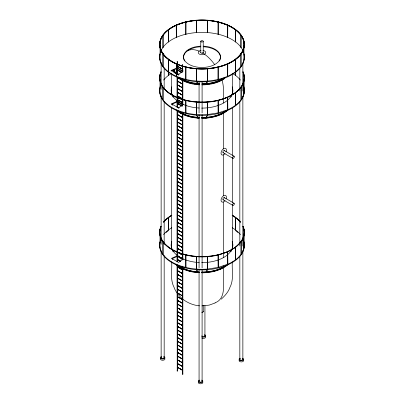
<?xml version="1.0" encoding="UTF-8"?>
<svg xmlns="http://www.w3.org/2000/svg" width="404" height="404" viewBox="0 0 404 404"><rect width="100%" height="100%" fill="white"/><g stroke="black" fill="none" stroke-linecap="round" stroke-linejoin="round"><path stroke-width="0.61" d="M243.971 235.643L243.849 248.086L243.971 229.265M243.96 81.138L243.849 93.561L243.95 74.71M177.038 74.412L177.265 61.66L177.492 74.412M177.482 61.827L177.043 61.827M182.401 71.831L182.628 64.756L182.855 71.2M182.85 64.923L182.411 64.923M177.492 264.953L177.265 371.084L177.038 264.953M182.411 374.084L182.855 374.048L182.411 374.084L182.401 266.16M182.85 374.084L182.855 266.791M184.689 81.265L184.875 80.507L180.719 78.108M162.923 35.103L163.019 47.561L163.135 35.118M168.438 29.628L168.549 42.056L168.645 29.613M176.24 25.149L176.336 37.562L176.427 25.119M160.075 59.989L160.08 41.274M162.923 66.13L163.019 53.687L163.13 66.16M160.029 74.74L160.05 93.465M168.438 59.277L168.549 71.705L168.645 59.262M185.956 21.957L185.926 21.983A42.082 24.296 0 0 1 243.718 47.601L243.733 47.571A42.082 24.296 0 0 1 176.381 63.706L176.311 76.199L176.386 63.701A42.082 24.296 0 0 1 185.896 21.988L185.759 21.957M185.754 34.31L185.87 21.872L185.956 34.345M162.883 87.254L163.004 99.707L163.095 87.269M168.599 75.503L168.609 72.372M185.754 66.923L185.845 79.376L185.966 66.938M196.389 68.564L196.511 81.022L196.602 68.584M185.734 100.445L185.855 112.903L185.946 100.465M218.034 34.31L218.155 21.872L218.241 34.345M196.389 81.558L198.389 84.497L196.602 81.573M207.398 68.564L207.52 81.022L207.611 68.584M227.593 25.149L227.689 37.562L227.785 25.119M207.409 81.588L205.611 84.497L207.606 81.588M218.034 66.923L218.13 79.376L218.246 66.938M235.355 29.598L235.476 42.056L235.567 29.613M196.384 114.478L196.501 102.04L196.586 114.514M197.98 118.029L196.536 115.024L198.086 118.018L190.289 116.837L183.502 114.529M227.578 63.776L227.689 76.199L227.785 63.756M240.865 35.103L240.956 47.561L241.077 35.118M207.404 114.478L207.469 102.045L207.444 114.539L218.2 112.898L227.79 109.696L227.689 97.213L227.745 109.716A42.329 24.442 0 0 0 243.016 84.274M206.045 118.018L207.57 115.034L205.964 118.029C213.615 117.12 221.831 115.357 227.614 109.938M235.355 59.247L235.476 71.705L235.567 59.262M243.92 41.274L243.925 59.989M218.175 112.903L218.145 100.394L218.246 112.878M160.029 229.265L160.04 248M168.392 217.605L168.488 230.063L168.609 217.62M235.598 75.503L235.608 72.372M240.865 66.13L240.956 53.687L241.067 66.16M227.603 97.298L235.583 92.809L241.117 87.254L241.097 99.687L241.112 87.239M162.883 241.774L163.004 254.232L163.095 241.789M235.401 105.136L235.487 92.713L235.598 105.136M185.734 254.969L185.855 267.423L185.946 254.985M196.384 256.616L196.475 269.069L196.597 256.631M197.98 272.549L196.536 269.544M196.394 269.63L198.117 272.468M198.117 272.513L190.289 271.357L183.371 269.054L178.235 266.084M207.404 256.616L207.499 269.069L207.616 256.631M205.883 272.468L207.419 269.564M206.02 272.549L207.409 269.63M218.175 267.423L218.145 254.914L218.246 267.403L207.525 269.069A42.329 24.442 0 0 1 160.984 238.799M235.391 217.605L235.487 230.063L235.608 217.62M213.777 271.311L205.995 272.554L201.692 272.554M243.016 238.799A42.329 24.442 0 0 1 227.77 264.231L227.689 251.732L227.811 264.191L218.246 267.403M220.498 268.953L225.765 266.084M160.984 226.412A42.334 24.442 0 0 0 185.8 255.035A42.334 24.442 0 0 0 218.2 255.035L227.77 251.844L235.583 247.334L241.117 241.774L241.097 254.207L241.112 241.759M235.391 259.671L235.487 247.233L235.598 259.706M177.043 370.917L177.492 370.953M207.595 114.524L207.555 114.544A42.329 24.442 0 0 1 160.984 84.274M227.169 264.903L226.154 265.696M221.261 299.152C224.962 295.768 228.401 291.996 230.033 287.148C234.088 279.356 231.684 270.226 232.34 261.868M178.331 75.23L178.331 74.609L182.992 71.104L177.225 67.776L171.155 70.468L171.155 71.084M178.593 107.929L182.992 104.621L177.225 101.293L171.498 103.833L178.821 108.065M182.573 69.357L177.21 66.135L182.684 69.17M181.502 72.452L177.21 69.852L182.143 72.574M178.821 74.619L177.21 73.568L178.927 74.432M182.684 80.441L177.321 77.346M182.573 84.219L177.21 80.997L182.684 84.032M182.573 87.936L177.21 84.714L182.684 87.749M182.573 91.652L177.21 88.431L182.684 91.466M182.573 95.369L177.21 92.147L182.684 95.182M182.573 99.086L177.21 95.864L182.684 98.899M182.573 102.798L177.21 99.581L182.684 102.616M181.502 105.898L177.21 103.298L182.143 106.02M202 83.724C209.403 83.855 217.034 82.204 223.281 78.108M219.837 80.962L221.932 79.75M222.983 79.144L224.033 78.538M177.321 106.949L178.927 107.878M182.573 113.948L177.21 110.726L182.684 113.761M182.573 117.665L177.21 114.443L182.684 117.478M182.573 121.382L177.21 118.16L182.684 121.195M182.573 125.099L177.21 121.877L182.684 124.912M182.573 128.815L177.21 125.593L182.684 128.629M182.573 132.527L177.21 129.31L182.684 132.345M182.573 136.244L177.21 133.027L182.684 136.062M182.573 139.961L177.21 136.739L182.684 139.774M182.573 143.678L177.21 140.456L182.684 143.491M182.573 147.394L177.21 144.172L182.684 147.208M182.573 151.111L177.21 147.889L182.684 150.924M182.573 154.828L177.21 151.606L182.684 154.641M182.573 158.545L177.21 155.323L182.684 158.358M182.573 162.257L177.21 159.04L182.684 162.075M182.573 165.973L177.21 162.756L182.684 165.792M182.573 169.69L177.21 166.468L182.684 169.503M182.573 173.407L177.21 170.185L182.684 173.22M182.573 177.124L177.21 173.902L182.684 176.937M182.573 180.841L177.21 177.619L182.684 180.654M182.573 184.557L177.21 181.335L182.684 184.37M182.573 188.274L177.21 185.052L182.684 188.087M182.573 191.991L177.21 188.769L182.684 191.804M182.573 195.703L177.21 192.486L182.684 195.521M182.573 199.419L177.21 196.203L182.684 199.233M182.573 203.136L177.21 199.914L182.684 202.949M182.573 206.853L177.21 203.631L182.684 206.666M182.573 210.57L177.21 207.348L182.684 210.383M182.573 214.287L177.21 211.065L182.684 214.1M182.573 218.003L177.21 214.782L182.684 217.817M182.573 221.72L177.21 218.498L182.684 221.533M182.573 225.432L177.21 222.215L182.684 225.25M182.573 229.149L177.21 225.932L182.684 228.962M182.573 232.866L177.21 229.644L182.684 232.679M182.573 236.582L177.21 233.361L182.684 236.396M182.573 240.299L177.21 237.077L182.684 240.112M182.573 244.016L177.21 240.794L182.684 243.829M182.573 247.733L177.21 244.511L182.684 247.546M182.573 251.45L177.21 248.228L182.684 251.263M182.573 255.161L177.21 251.944L182.684 254.98M182.573 258.878L177.21 255.661L182.684 258.696M180.431 261.358L177.21 259.373L180.537 261.171M182.573 270.029L177.21 266.807L182.684 269.842M182.573 273.745L177.21 270.523L182.684 273.559M182.573 277.462L177.21 274.24L182.684 277.275M182.573 281.179L177.21 277.957L182.684 280.992M182.573 284.891L177.21 281.674L182.684 284.709M182.573 288.608L177.21 285.391L182.684 288.426M182.573 292.324L177.21 289.102L182.684 292.137M182.573 296.041L177.21 292.819L182.684 295.854M182.573 299.758L177.21 296.536L182.684 299.571M182.573 303.475L177.21 300.253L182.684 303.288M182.573 307.191L177.21 303.97L182.684 307.005M182.573 310.908L177.21 307.686L182.684 310.721M182.573 314.62L177.21 311.403L182.684 314.438M182.573 318.337L177.21 315.12L182.684 318.155M182.573 322.054L177.21 318.832L182.684 321.867M182.573 325.77L177.21 322.549L182.684 325.584M182.573 329.487L177.21 326.265L182.684 329.3M182.573 333.204L177.21 329.982L182.684 333.017M182.573 336.921L177.21 333.699L182.684 336.734M182.573 340.638L177.21 337.416L182.684 340.451M182.573 344.349L177.21 341.133L182.684 344.168M182.573 348.066L177.21 344.849L182.684 347.884M182.573 351.783L177.21 348.561L182.684 351.596M182.573 355.5L177.21 352.278L182.684 355.313M182.573 359.217L177.21 355.995L182.684 359.03M182.573 362.933L177.21 359.712L182.684 362.747M182.573 366.65L177.21 363.428L182.684 366.463M182.573 370.367L177.21 367.145L182.684 370.18M171.71 70.841L177.225 68.397L182.467 71.422M171.498 104.449L177.225 101.914L182.467 104.939M172.069 258.722L177.225 256.434L182.467 259.459M215.175 302.965L209.131 305.126L202 305.853M213.469 83.214L218.726 81.462M227.77 97.324L218.2 100.51A42.334 24.442 0 0 1 174.281 96.404A42.334 24.442 0 0 1 160.984 71.892M213.711 271.357L220.65 268.963M206.308 84.426L207.504 84.244M208.701 84.057L209.893 83.87M211.686 83.593L212.883 83.411M199.551 83.724L191.233 82.628L184.875 80.507M198.005 118.029L199.233 118.029M201.692 118.029L205.995 118.029M198.005 272.554L199.233 272.554M191.117 83.411L192.314 83.593M194.107 83.87L195.299 84.057M196.496 84.244L197.692 84.426M199.566 305.853C193.445 305.318 187.577 302.924 182.739 299.152M185.274 81.462L190.531 83.214M199.339 51.232L199.197 51.162A30.34 17.518 60 0 0 186.83 51.061M177.21 66.135L182.684 69.291M177.21 69.852L182.037 72.639M177.21 73.568L178.927 74.558M171.155 70.468L178.331 74.609M177.321 77.22L182.684 80.315M177.21 77.406L182.573 80.502M177.21 80.997L182.684 84.158M177.21 84.714L182.684 87.875M177.21 88.431L182.684 91.592M177.21 92.147L182.684 95.304M177.21 95.864L182.684 99.02M177.21 99.581L182.684 102.737M177.21 103.298L182.143 106.146M177.21 107.01L178.927 108.004M177.21 110.726L182.684 113.888M177.72 111.267L182.34 113.938M177.21 114.443L182.684 117.604M177.21 118.16L182.684 121.321M177.21 121.877L182.684 125.033M224.356 150.591L234.098 156.212A1.227 0.707 -60 0 1 233.663 158.126A1.227 0.707 -60 0 1 232.633 157.459A1.227 0.707 -60 0 1 234.098 156.212M177.21 125.593L182.684 128.75M223.114 152.712L232.856 158.333M177.21 129.31L182.684 132.467M177.21 133.027L182.684 136.183M177.21 136.739L182.684 139.9M177.21 140.456L182.684 143.617M177.21 144.172L182.684 147.334M177.21 147.889L182.684 151.051M177.21 151.606L182.684 154.762M177.21 155.323L182.684 158.479M177.21 159.04L182.684 162.196M177.21 162.756L182.684 165.913M177.21 166.468L182.684 169.629M177.21 170.185L182.684 173.346M224.356 197.647L234.098 203.273A1.227 0.707 -60 0 1 233.663 205.187A1.227 0.707 -60 0 1 232.633 204.52A1.227 0.707 -60 0 1 234.098 203.273M223.114 199.768L232.856 205.394M177.21 173.902L182.684 177.063M177.21 177.619L182.684 180.78M177.21 181.335L182.684 184.492M177.21 185.052L182.684 188.208M177.21 188.769L182.684 191.925M177.21 192.486L182.684 195.642M177.21 196.203L182.684 199.359M177.21 199.914L182.684 203.076M177.21 203.631L182.684 206.792M177.21 207.348L182.684 210.509M177.21 211.065L182.684 214.226M177.21 214.782L182.684 217.938M177.21 218.498L182.684 221.655M177.21 222.215L182.684 225.371M177.21 225.932L182.684 229.088M177.21 229.644L182.684 232.805M177.21 233.361L182.684 236.522M177.21 237.077L182.684 240.239M177.21 240.794L182.684 243.955M177.21 244.511L182.684 247.667M177.21 248.228L182.684 251.384M177.21 251.944L182.684 255.101M177.21 255.661L182.684 258.818M177.21 259.373L180.537 261.297M177.21 266.807L182.684 269.968M177.21 270.523L182.684 273.685M177.21 274.24L182.684 277.397M177.21 277.957L182.684 281.113M177.21 281.674L182.684 284.83M177.21 285.391L182.684 288.547M177.21 289.102L182.684 292.264M177.21 292.819L182.684 295.981M177.21 296.536L182.684 299.697M177.21 300.253L182.684 303.414M177.21 303.97L182.684 307.126M177.21 307.686L182.684 310.843M177.21 311.403L182.684 314.559M177.21 315.12L182.684 318.276M177.21 318.832L182.684 321.993M177.21 322.549L182.684 325.71M177.21 326.265L182.684 329.427M177.21 329.982L182.684 333.143M177.21 333.699L182.684 336.855M177.21 337.416L182.684 340.572M177.21 341.133L182.684 344.289M177.21 344.849L182.684 348.006M177.21 348.561L182.684 351.722M177.21 352.278L182.684 355.439M177.21 355.995L182.684 359.156M177.21 359.712L182.684 362.873M177.21 363.428L182.684 366.585M177.21 367.145L182.684 370.301M202.444 52.853L204.803 54.394A30.34 17.518 60 0 1 214.741 64.761M176.386 109.938L177.275 110.827M182.34 298.753C178.755 295.511 175.553 291.799 173.967 287.148C169.912 279.356 172.316 270.226 171.66 261.868M174.109 69.74L175.775 73.326M219.125 80.507L219.311 81.265M242.865 62.65L242.865 90.996M242.865 96.036L242.865 245.96M242.865 250.369L242.865 359.348M239.83 68.321L239.83 90.996M239.83 101.707L239.83 245.96M239.83 256.04L239.83 359.348M235.391 72.372L235.391 75.487M232.34 75.033L232.34 94.162M232.34 107.227L232.34 155.388M232.34 157.722L232.34 202.727M232.34 204.621L232.34 248.177M223.457 102.98L223.457 89.728A30.34 17.518 60 0 0 221.998 79.906M223.457 111.817L223.457 149.061M223.457 154.742L223.457 195.768M223.457 202.081L223.457 257.626M223.457 265.832L223.457 287.921A30.34 17.518 60 0 1 215.059 302.732M204.934 305.576L204.934 335.815M203.227 41.309L203.227 52.56M203.227 305.399L203.227 311.651M202.096 81.396L202.096 112.893M202.096 114.787L202.096 267.857M202.096 269.751L202.096 381.25M200.773 41.299L200.773 52.545M199.066 81.396L199.066 112.893M199.066 114.787L199.066 267.857M199.066 269.751L199.066 381.25M182.992 259.762L182.992 259.146L178.593 262.454L171.498 258.353L177.225 255.818L177.225 256.434M182.855 78.77L182.855 104.636M182.855 112.211L182.855 259.848M182.401 78.77L182.401 105.898M182.401 112.211L182.401 259.848M177.492 77.568L177.492 107.222M177.492 110.373L177.492 261.802M177.225 67.776L177.225 68.397M177.225 101.293L177.225 101.914M177.038 76.937L177.038 107.222M177.038 110.373L177.038 261.802M171.66 75.033L171.66 94.162M171.66 107.227L171.66 248.177M168.392 72.372L168.392 75.487M164.17 67.943L164.17 89.36M164.17 101.328L164.17 244.324M164.17 255.661L164.17 357.712M161.135 62.272L161.135 89.36M161.135 95.657L161.135 244.324M161.135 250.621L161.135 357.712M228.255 264.327A30.795 17.781 0 0 1 201.687 272.816M199.202 272.74A30.795 17.781 0 0 1 175.745 264.327M226.432 265.241A30.795 17.781 0 0 1 201.687 272.195M199.202 272.124A30.795 17.781 0 0 1 177.568 265.241M226.28 265.17A30.603 17.67 0 0 1 201.692 272.084M199.222 272.013A30.603 17.67 0 0 1 177.72 265.17M172.715 259.545A30.603 17.67 0 0 1 172.195 258.424M231.472 250.626A30.795 17.781 0 0 1 230.82 251.727M182.118 259.04A30.795 17.781 0 0 1 181.017 258.474M173.18 251.727A30.795 17.781 0 0 1 172.528 250.626M171.352 247.208A30.795 17.781 0 0 1 171.791 241.996M232.209 241.996A30.795 17.781 0 0 1 232.648 247.208M232.209 241.375A30.795 17.781 0 0 1 201.687 262.62M199.202 262.549A30.795 17.781 0 0 1 171.791 241.375M243.971 242.269A42.329 24.442 0 0 1 202 269.897A42.329 24.442 0 0 1 160.029 242.269M160.529 240.557A42.329 24.442 0 0 1 160.984 239.415M165.999 232.603A42.329 24.442 0 0 1 168.417 230.583M235.583 230.583A42.329 24.442 0 0 1 238.001 232.603M243.016 239.415A42.329 24.442 0 0 1 243.471 240.557M163.569 234.593A42.329 24.442 0 0 1 171.806 227.71M232.194 227.71A42.329 24.442 0 0 1 240.431 234.593M243.016 226.412A42.334 24.442 0 0 1 241.112 241.804M163.569 222.205A42.334 24.442 0 0 1 171.806 215.322M232.194 215.322A42.334 24.442 0 0 1 240.431 222.205M243.016 226.225A42.329 24.442 0 0 1 202 256.707A42.329 24.442 0 0 1 160.984 226.225M163.569 222.018A42.329 24.442 0 0 1 171.806 215.14M232.194 215.14A42.329 24.442 0 0 1 240.431 222.018M243.011 226.826A42.082 24.296 0 0 1 202 256.56A42.082 24.296 0 0 1 160.989 226.826M163.802 222.079A42.082 24.296 0 0 1 171.473 215.549M232.527 215.549A42.082 24.296 0 0 1 240.203 222.079M243.971 54.232A42.329 24.442 0 0 1 202 81.861A42.329 24.442 0 0 1 160.029 54.232M160.529 52.515A42.329 24.442 0 0 1 160.984 51.379M243.016 51.379A42.329 24.442 0 0 1 243.471 52.515M203.212 46.162A18.473 10.666 0 0 1 217.791 62.337A18.473 10.666 0 0 1 186.209 62.337A18.473 10.666 0 0 1 200.788 46.162M203.212 46.778A18.473 10.666 0 0 1 219.412 60.984M184.588 60.984A18.473 10.666 0 0 1 200.788 46.778M224.871 78.376A28.83 16.645 0 0 1 202 84.885M199.48 84.825A28.83 16.645 0 0 1 179.129 78.376M174.154 72.548A28.83 16.645 0 0 1 173.417 70.417M224.871 77.755A28.83 16.645 0 0 1 202 84.269M199.48 84.204A28.83 16.645 0 0 1 179.129 77.755M174.705 72.978A28.83 16.645 0 0 1 173.417 69.796M224.104 77.952A28.437 16.418 0 0 1 202 84.042M199.515 83.976A28.437 16.418 0 0 1 179.896 77.952M175.392 73.412A28.437 16.418 0 0 1 173.806 69.766M204.732 335.376A1.515 0.874 0 0 1 203.813 336.658A1.515 0.874 0 0 1 201.904 335.815M205.389 336.396A2.278 1.313 0 0 1 204.803 338.098A2.278 1.313 0 0 1 201.808 337.981M204.555 334.679A2.278 1.313 0 0 1 205.222 336.613A2.278 1.313 0 0 1 201.808 336.744M242.663 358.914A1.515 0.874 0 0 1 242.218 360.065A1.515 0.874 0 0 1 240.183 359.913A1.515 0.874 0 0 1 240.274 358.732M243.319 359.934A2.278 1.313 0 0 1 241.345 361.903A2.278 1.313 0 0 1 239.375 359.934M242.486 358.212A2.278 1.313 0 0 1 243.092 360.196A2.278 1.313 0 0 1 239.602 360.196A2.278 1.313 0 0 1 240.208 358.212M163.726 357.091A1.515 0.874 0 0 1 163.817 358.272A1.515 0.874 0 0 1 161.782 358.429A1.515 0.874 0 0 1 161.337 357.272M164.625 358.292A2.278 1.313 0 0 1 162.655 360.262A2.278 1.313 0 0 1 160.681 358.292M163.792 356.575A2.278 1.313 0 0 1 164.398 358.555A2.278 1.313 0 0 1 160.908 358.555A2.278 1.313 0 0 1 161.514 356.575M227.826 110.201A30.795 17.781 0 0 1 201.687 118.291M199.202 118.221A30.795 17.781 0 0 1 176.174 110.201M226.432 110.716A30.795 17.781 0 0 1 201.687 117.675M199.202 117.599A30.795 17.781 0 0 1 178.482 111.373M172.528 105.055A30.795 17.781 0 0 1 172.008 103.929M225.836 110.979A30.603 17.67 0 0 1 201.692 117.559M199.222 117.488A30.603 17.67 0 0 1 178.164 110.979M172.715 105.025A30.603 17.67 0 0 1 172.195 103.904M232.532 93.258A30.795 17.781 0 0 1 231.992 94.97M231.472 96.102A30.795 17.781 0 0 1 230.82 97.207M178.962 102.737A30.795 17.781 0 0 1 178.018 102.091M173.18 97.207A30.795 17.781 0 0 1 172.528 96.102M172.008 94.97A30.795 17.781 0 0 1 171.468 93.258M171.352 92.688A30.795 17.781 0 0 1 171.468 88.617M232.532 88.617A30.795 17.781 0 0 1 232.648 92.688M232.209 86.855A30.795 17.781 0 0 1 201.687 108.1M199.202 108.025A30.795 17.781 0 0 1 171.791 86.855M243.971 87.749A42.329 24.442 0 0 1 202 115.377A42.329 24.442 0 0 1 160.029 87.749M160.529 86.032A42.329 24.442 0 0 1 160.984 84.896M243.016 84.896A42.329 24.442 0 0 1 243.471 86.032M163.569 80.073A42.329 24.442 0 0 1 171.291 73.498M232.709 73.498A42.329 24.442 0 0 1 240.431 80.073M243.016 71.892A42.334 24.442 0 0 1 241.112 87.284M243.016 71.705A42.329 24.442 0 0 1 202 102.187A42.329 24.442 0 0 1 160.984 71.705M243.011 72.306A42.082 24.296 0 0 1 202 102.04A42.082 24.296 0 0 1 160.989 72.306M201.894 380.81A1.515 0.874 0 0 1 200.581 382.123A1.515 0.874 0 0 1 199.268 380.81M202.55 381.831A2.278 1.313 0 0 1 200.581 383.8A2.278 1.313 0 0 1 198.611 381.831M201.717 380.108A2.278 1.313 0 0 1 202.323 382.093A2.278 1.313 0 0 1 198.839 382.093A2.278 1.313 0 0 1 199.445 380.108M226.028 151.848A3.762 2.171 -60 0 0 226.028 148.778L225.604 148.389A3.762 2.171 -60 0 0 222.013 150.278A3.762 2.171 -60 0 0 221.543 154.661A3.762 2.171 -60 0 0 225.053 153.535M223.589 152.712A1.227 0.707 -60 0 1 222.857 152.136A1.227 0.707 -60 0 1 223.599 150.722A1.227 0.707 -60 0 1 224.558 150.874M226.028 198.909A3.762 2.171 -60 0 0 226.028 195.839L225.604 195.445A3.762 2.171 -60 0 0 222.013 197.339A3.762 2.171 -60 0 0 221.543 201.722A3.762 2.171 -60 0 0 225.053 200.596M223.589 199.773A1.227 0.707 -60 0 1 222.857 199.116A1.227 0.707 -60 0 1 223.735 197.692A1.227 0.707 -60 0 1 224.589 198.142M202.975 50.47A3.762 2.171 0 0 1 205.702 52.944A3.762 2.171 0 0 1 201.672 54.727A3.762 2.171 0 0 1 198.238 52.565L198.369 52.005A3.762 2.171 0 0 1 201.025 50.47M202.995 52.146A1.227 0.707 0 0 1 202.838 53.081A1.227 0.707 0 0 1 201.212 53.111A1.227 0.707 0 0 1 200.965 52.182M202.995 311.237A1.227 0.707 0 0 1 203.035 312.039A1.227 0.707 0 0 1 201.753 312.353M196.394 20.266L196.511 32.734L196.41 20.251M207.409 20.266L207.52 32.734L207.439 20.235M176.381 63.893A42.082 24.296 0 0 0 243.718 47.788A42.082 24.296 0 0 0 185.896 22.169A42.082 24.296 0 0 0 176.381 63.893M176.23 63.822A42.329 24.442 0 0 0 243.971 47.621A42.329 24.442 0 0 0 185.8 21.851A42.329 24.442 0 0 0 176.23 63.822M176.23 64.004A42.329 24.442 0 0 0 243.971 47.808A42.329 24.442 0 0 0 185.8 22.038A42.329 24.442 0 0 0 176.23 64.004M176.23 76.189A42.329 24.442 0 0 0 243.971 59.994A42.329 24.442 0 0 0 185.8 34.224A42.329 24.442 0 0 0 176.23 76.189M201.313 41.905A1.227 0.707 0 0 0 203.227 41.365A1.227 0.707 0 0 0 201.46 40.683A1.227 0.707 0 0 0 201.313 41.905"/></g></svg>
